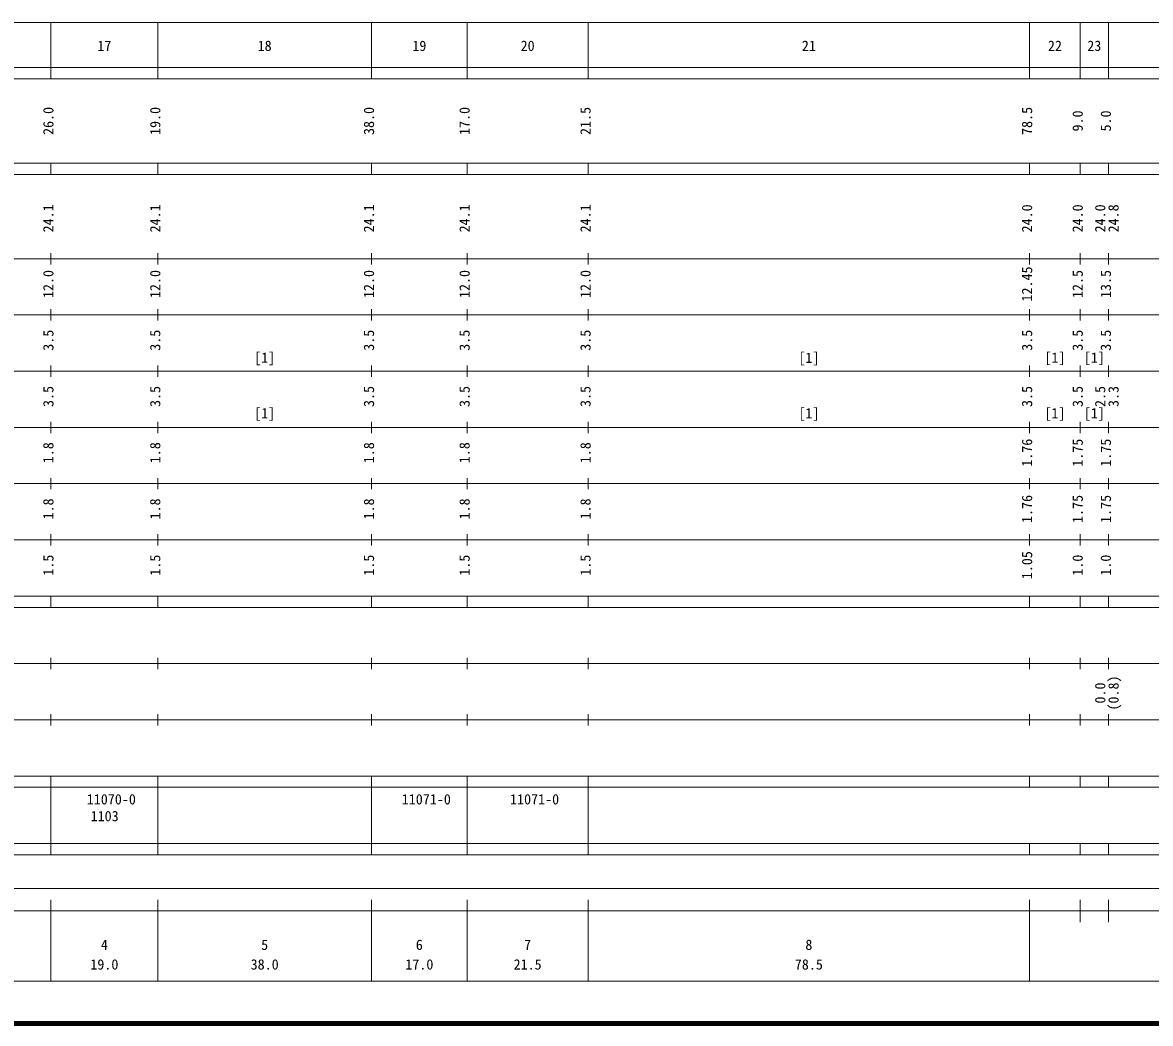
# Model space of a CAD drawing. Units: millimetres on the paper, enlarged 1000 times. Extents: x 40000 to 680000, y 20000 to 380000.
# Drawn here: x 288958 to 489478, y 20000 to 198000 of the extents above; entities that cross this region are included whole.
import ezdxf
from ezdxf.enums import TextEntityAlignment as Align

# ---------------------------------------------------------------- set-up
doc = ezdxf.new("R2010")
doc.units = ezdxf.units.MM
doc.header["$LTSCALE"] = 1000
doc.layers.add('M-TTL', color=2, linetype='Continuous', lineweight=140)
doc.layers.add('M-TTL-BAND', color=7, linetype='Continuous', lineweight=13)
doc.styles.add('ＭＳ ゴシック', font='')
doc.styles.get('ＭＳ ゴシック').set_extended_font_data('MS Gothic')

msp = doc.modelspace()

# ---------------------------------------------------------------- linework, layer by layer
at = {"layer": 'M-TTL'}
msp.add_line((40000, 20000), (680000, 20000), dxfattribs=at)
at = {"layer": 'M-TTL-BAND'}
for p, q in [((68000, 198000), (579000, 198000)), ((294000, 188000), (294000, 198000)), ((313000, 188000), (313000, 198000)), ((351000, 188000), (351000, 198000)), ((368000, 188000), (368000, 198000)), ((389500, 188000), (389500, 198000)), ((468000, 188000), (468000, 198000)), ((477000, 188000), (477000, 198000)), ((482000, 188000), (482000, 198000)), ((40000, 190000), (579000, 190000)), ((40000, 188000), (579000, 188000)), ((40000, 173000), (579000, 173000)), ((294000, 171000), (294000, 173000)), ((313000, 171000), (313000, 173000)), ((351000, 171000), (351000, 173000)), ((368000, 171000), (368000, 173000)), ((389500, 171000), (389500, 173000)), ((468000, 171000), (468000, 173000)), ((477000, 171000), (477000, 173000)), ((482000, 171000), (482000, 173000)), ((40000, 171000), (579000, 171000)), ((294000, 155000), (294000, 157000)), ((313000, 155000), (313000, 157000)), ((351000, 155000), (351000, 157000)), ((368000, 155000), (368000, 157000)), ((389500, 155000), (389500, 157000)), ((468000, 155000), (468000, 157000)), ((477000, 155000), (477000, 157000)), ((482000, 155000), (482000, 157000)), ((40000, 156000), (579000, 156000)), ((294000, 145000), (294000, 147000)), ((313000, 145000), (313000, 147000)), ((351000, 145000), (351000, 147000)), ((368000, 145000), (368000, 147000)), ((389500, 145000), (389500, 147000)), ((468000, 145000), (468000, 147000)), ((477000, 145000), (477000, 147000)), ((482000, 145000), (482000, 147000)), ((46000, 146000), (579000, 146000)), ((294000, 135000), (294000, 137000)), ((313000, 135000), (313000, 137000)), ((351000, 135000), (351000, 137000)), ((368000, 135000), (368000, 137000)), ((389500, 135000), (389500, 137000)), ((468000, 135000), (468000, 137000)), ((477000, 135000), (477000, 137000)), ((482000, 135000), (482000, 137000)), ((52000, 136000), (579000, 136000)), ((294000, 125000), (294000, 127000)), ((313000, 125000), (313000, 127000)), ((351000, 125000), (351000, 127000)), ((368000, 125000), (368000, 127000)), ((389500, 125000), (389500, 127000)), ((468000, 125000), (468000, 127000)), ((477000, 125000), (477000, 127000)), ((482000, 125000), (482000, 127000)), ((46000, 126000), (579000, 126000)), ((294000, 115000), (294000, 117000)), ((313000, 115000), (313000, 117000)), ((351000, 115000), (351000, 117000)), ((368000, 115000), (368000, 117000)), ((389500, 115000), (389500, 117000)), ((468000, 115000), (468000, 117000)), ((477000, 115000), (477000, 117000)), ((482000, 115000), (482000, 117000)), ((52000, 116000), (579000, 116000)), ((294000, 105000), (294000, 107000)), ((313000, 105000), (313000, 107000)), ((351000, 105000), (351000, 107000)), ((368000, 105000), (368000, 107000)), ((389500, 105000), (389500, 107000)), ((468000, 105000), (468000, 107000)), ((477000, 105000), (477000, 107000)), ((482000, 105000), (482000, 107000)), ((46000, 106000), (579000, 106000)), ((40000, 96000), (579000, 96000)), ((294000, 94000), (294000, 96000)), ((313000, 94000), (313000, 96000)), ((351000, 94000), (351000, 96000)), ((368000, 94000), (368000, 96000)), ((389500, 94000), (389500, 96000)), ((468000, 94000), (468000, 96000)), ((477000, 94000), (477000, 96000)), ((482000, 94000), (482000, 96000)), ((40000, 94000), (579000, 94000)), ((294000, 83000), (294000, 85000)), ((313000, 83000), (313000, 85000)), ((351000, 83000), (351000, 85000)), ((368000, 83000), (368000, 85000)), ((389500, 83000), (389500, 85000)), ((468000, 83000), (468000, 85000)), ((477000, 83000), (477000, 85000)), ((482000, 83000), (482000, 85000)), ((49000, 84000), (579000, 84000)), ((294000, 73000), (294000, 75000)), ((313000, 73000), (313000, 75000)), ((351000, 73000), (351000, 75000)), ((368000, 73000), (368000, 75000)), ((389500, 73000), (389500, 75000)), ((468000, 73000), (468000, 75000)), ((477000, 73000), (477000, 75000)), ((482000, 73000), (482000, 75000)), ((40000, 74000), (579000, 74000)), ((40000, 64000), (579000, 64000)), ((294000, 62000), (294000, 64000)), ((313000, 62000), (313000, 64000)), ((351000, 62000), (351000, 64000)), ((368000, 62000), (368000, 64000)), ((389500, 62000), (389500, 64000)), ((468000, 62000), (468000, 64000)), ((477000, 62000), (477000, 64000)), ((482000, 62000), (482000, 64000)), ((40000, 62000), (579000, 62000)), ((294000, 52000), (294000, 62000)), ((313000, 52000), (313000, 62000)), ((351000, 52000), (351000, 62000)), ((368000, 52000), (368000, 62000)), ((368000, 52000), (368000, 62000)), ((389500, 52000), (389500, 62000)), ((40000, 52000), (579000, 52000)), ((294000, 50000), (294000, 52000)), ((313000, 50000), (313000, 52000)), ((351000, 50000), (351000, 52000)), ((368000, 50000), (368000, 52000)), ((389500, 50000), (389500, 52000)), ((468000, 50000), (468000, 52000)), ((477000, 50000), (477000, 52000)), ((482000, 50000), (482000, 52000)), ((40000, 50000), (579000, 50000)), ((71000, 44000), (565000, 44000)), ((294000, 27500), (294000, 42000)), ((313000, 27500), (313000, 42000)), ((351000, 27500), (351000, 42000)), ((368000, 27500), (368000, 42000)), ((389500, 27500), (389500, 42000)), ((468000, 27500), (468000, 42000)), ((477000, 38000), (477000, 42000)), ((482000, 38000), (482000, 42000)), ((40000, 40000), (579000, 40000)), ((68000, 27500), (579000, 27500))]:
    msp.add_line(p, q, dxfattribs=at)

# ---------------------------------------------------------------- texts
at = {"layer": 'M-TTL-BAND', "style": 'ＭＳ ゴシック'}
for s, p in [('17', (303500, 192405)), ('18', (332000, 192405)), ('19', (359500, 192405)), ('20', (378750, 192405)), ('21', (428750, 192405)), ('22', (472500, 192405)), ('23', (479500, 192405)), ('[1]', (332000, 136945)), ('[1]', (428750, 136925)), ('[1]', (472500, 136948)), ('[1]', (479500, 136948)), ('[1]', (332000, 127074)), ('[1]', (428750, 127064)), ('[1]', (472500, 127071)), ('[1]', (479500, 127071)), ('4', (303500, 32523)), ('5', (332000, 32523)), ('6', (359500, 32523)), ('7', (378750, 32523)), ('8', (428750, 32523)), ('19.0', (303500, 29033)), ('38.0', (332000, 29033)), ('17.0', (359500, 29033)), ('21.5', (378750, 29033)), ('78.5', (428750, 29033))]:
    msp.add_text(s, height=1833, dxfattribs=at).set_placement(p, align=Align.BOTTOM_CENTER)
for s, p in [('26.0', (295000, 180500)), ('19.0', (314000, 180500)), ('38.0', (352000, 180500)), ('17.0', (369000, 180500)), ('21.5', (390500, 180500)), ('78.5', (469000, 180500)), ('9.0', (478000, 180500)), ('5.0', (483000, 180500)), ('24.1', (295000, 163174)), ('24.1', (314000, 163174)), ('24.1', (352000, 163174)), ('24.1', (369000, 163174)), ('24.1', (390500, 163174)), ('24.0', (469000, 163174)), ('24.0', (478000, 163174)), ('24.0', (482000, 163174)), ('24.8', (484370, 163174)), ('12.45', (469000, 151500)), ('12.0', (295000, 151500)), ('12.0', (314000, 151500)), ('12.0', (352000, 151500)), ('12.0', (369000, 151500)), ('12.0', (390500, 151500)), ('12.5', (478000, 151500)), ('13.5', (483000, 151500)), ('3.5', (295000, 141500)), ('3.5', (314000, 141500)), ('3.5', (352000, 141500)), ('3.5', (369000, 141500)), ('3.5', (390500, 141500)), ('3.5', (469000, 141500)), ('3.5', (478000, 141500)), ('3.5', (483000, 141500)), ('3.5', (295000, 131500)), ('3.5', (314000, 131500)), ('3.5', (352000, 131500)), ('3.5', (369000, 131500)), ('3.5', (390500, 131500)), ('3.5', (469000, 131500)), ('3.5', (478000, 131500)), ('2.5', (482000, 131500)), ('3.3', (484370, 131500)), ('1.8', (295000, 121500)), ('1.8', (314000, 121500)), ('1.8', (352000, 121500)), ('1.8', (369000, 121500)), ('1.8', (390500, 121500)), ('1.76', (469000, 121500)), ('1.75', (478000, 121500)), ('1.75', (483000, 121500)), ('1.8', (295000, 111500)), ('1.8', (314000, 111500)), ('1.8', (352000, 111500)), ('1.8', (369000, 111500)), ('1.8', (390500, 111500)), ('1.76', (469000, 111500)), ('1.75', (478000, 111500)), ('1.75', (483000, 111500)), ('1.5', (295000, 101500)), ('1.5', (314000, 101500)), ('1.5', (352000, 101500)), ('1.5', (369000, 101500)), ('1.5', (390500, 101500)), ('1.05', (469000, 101500)), ('1.0', (478000, 101500)), ('1.0', (483000, 101500)), ('0.0', (482000, 78764)), ('(0.8)', (484370, 78764))]:
    msp.add_text(s, height=1833, rotation=90, dxfattribs=at).set_placement(p, align=Align.BOTTOM_CENTER)
for s, p in [('11070-0', (300375, 58405)), ('11071-0', (356375, 58405)), ('11071-0', (375625, 58405)), ('1103', (301056, 55413))]:
    msp.add_text(s, height=1833, dxfattribs=at).set_placement(p, align=Align.BOTTOM_LEFT)

doc.saveas('drawing.dxf')
